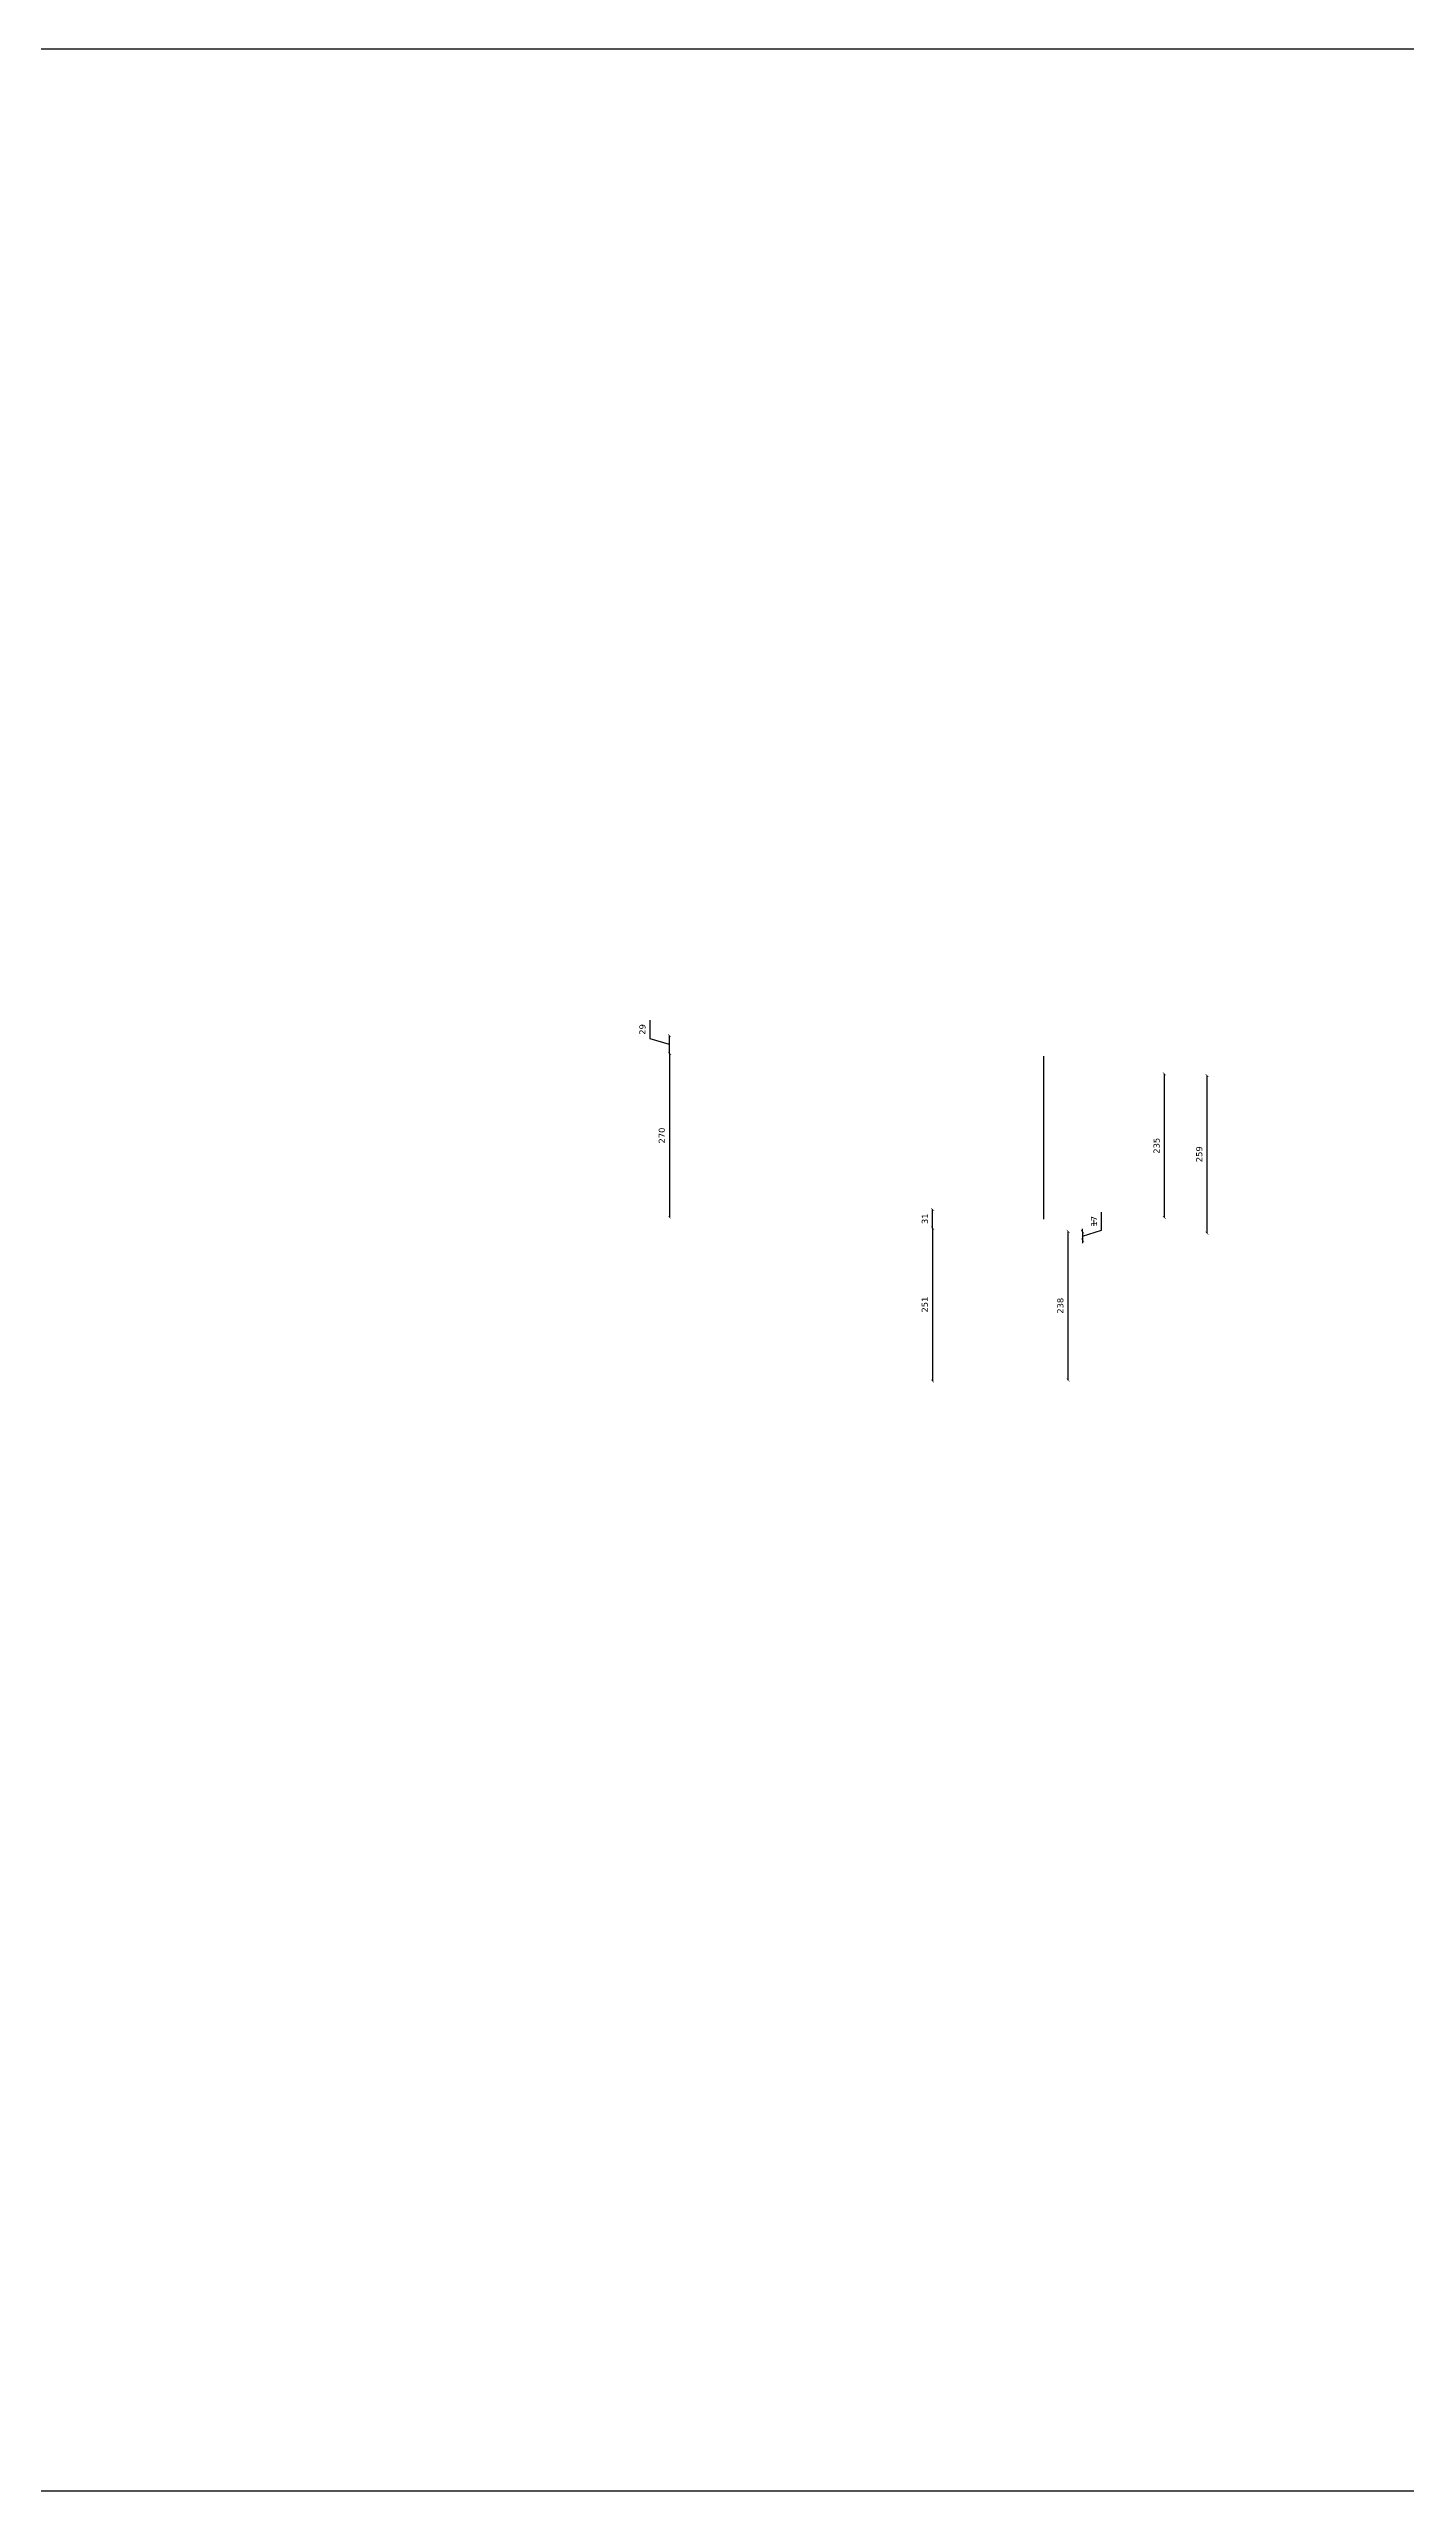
# Model space of a CAD drawing. Header units: millimetres. Extents: x 28391 to 58313, y 14660 to 18979.
# Drawn here: x 43186 to 45415, y 14844 to 18855 of the extents above; entities that cross this region are included whole.
import ezdxf

# ---------------------------------------------------------------- set-up
doc = ezdxf.new("R2010")
doc.units = ezdxf.units.MM
doc.header["$LTSCALE"] = 0.5
doc.layers.add('CAMPITURA', color=166, linetype='Continuous', lineweight=9)
doc.layers.add('SCALINI', color=242, linetype='Continuous', lineweight=25)
doc.styles.add('verdana', font='verdana.ttf')
doc.dimstyles.new('50 cm', dxfattribs={"dimscale": 0.5, "dimtxt": 20, "dimasz": 10, "dimexe": 10, "dimexo": 10, "dimgap": 15, "dimtad": 1, "dimdec": 0, "dimtxsty": 'verdana', "dimblk": 'ARCHTICK', "dimcen": 10, "dimse1": 1, "dimse2": 1, "dimadec": 0, "dimazin": 0, "dimtfac": 1, "dimtdec": 0, "dimtmove": 1, "dimatfit": 2, "dimfxl": 1, "dimarcsym": 1})
picture_1 = doc.add_image_def('image2.jpg', size_in_pixel=(1500, 1000))

# ---------------------------------------------------------------- blocks, each defined once
blk = doc.blocks.new('_ArchTick')
at = {"color": 0, "linetype": 'ByBlock', "const_width": 0.15}
blk.add_lwpolyline([(-0.5, -0.5), (0.5, 0.5)], dxfattribs=at)
blk = doc.blocks.new('*D103')
at = {"layer": 'CAMPITURA', "color": 0, "lineweight": -2, "transparency": 16777216}
blk.add_line((44637, 16918.4), (44637, 16667.4), dxfattribs=at)
at = {"layer": 'DEFPOINTS', "color": 0, "transparency": 16777216}
for p in [(44530.9, 16918.4), (44530.9, 16667.4), (44637, 16667.4)]:
    blk.add_point(p, dxfattribs=at)
at = {"layer": 'CAMPITURA', "color": 0, "lineweight": -2, "transparency": 16777216, "xscale": 5, "yscale": 5, "zscale": 5}
for p, rotation in [((44637, 16918.4), 90), ((44637, 16667.4), 270)]:
    blk.add_blockref('_ArchTick', p, dxfattribs=dict(at, rotation=rotation))
at = {"layer": 'CAMPITURA', "color": 0, "transparency": 16777216, "insert": (44624.3, 16792.9), "char_height": 10, "attachment_point": 5, "rotation": 90, "style": 'verdana'}
blk.add_mtext('251', dxfattribs=at)
blk = doc.blocks.new('*D104')
at = {"layer": 'CAMPITURA', "color": 0, "lineweight": -2, "transparency": 16777216}
blk.add_line((44205.3, 17205.3), (44205.3, 16935.8), dxfattribs=at)
at = {"layer": 'DEFPOINTS', "color": 0, "transparency": 16777216}
for p in [(44169.9, 17205.3), (44169.9, 16935.8), (44205.3, 16935.8)]:
    blk.add_point(p, dxfattribs=at)
at = {"layer": 'CAMPITURA', "color": 0, "lineweight": -2, "transparency": 16777216, "xscale": 5, "yscale": 5, "zscale": 5}
for p, rotation in [((44205.3, 17205.3), 90), ((44205.3, 16935.8), 270)]:
    blk.add_blockref('_ArchTick', p, dxfattribs=dict(at, rotation=rotation))
at = {"layer": 'CAMPITURA', "color": 0, "transparency": 16777216, "insert": (44192.6, 17070.5), "char_height": 10, "attachment_point": 5, "rotation": 90, "style": 'verdana'}
blk.add_mtext('270', dxfattribs=at)
blk = doc.blocks.new('*D105')
at = {"layer": 'CAMPITURA', "color": 0, "lineweight": -2, "transparency": 16777216}
for p, q in [((44173.5, 17229.5), (44173.5, 17260)), ((44205.3, 17220), (44173.5, 17229.5)), ((44205.3, 17205.3), (44205.3, 17234.6))]:
    blk.add_line(p, q, dxfattribs=at)
at = {"layer": 'DEFPOINTS', "color": 0, "transparency": 16777216}
for p in [(44205.3, 17234.6), (44205.3, 17234.6), (44205.3, 17205.3)]:
    blk.add_point(p, dxfattribs=at)
at = {"layer": 'CAMPITURA', "color": 0, "lineweight": -2, "transparency": 16777216, "xscale": 5, "yscale": 5, "zscale": 5}
for p, rotation in [((44205.3, 17234.6), 90), ((44205.3, 17205.3), 270)]:
    blk.add_blockref('_ArchTick', p, dxfattribs=dict(at, rotation=rotation))
at = {"layer": 'CAMPITURA', "color": 0, "transparency": 16777216, "insert": (44160.8, 17244.8), "char_height": 10, "attachment_point": 5, "rotation": 90, "style": 'verdana'}
blk.add_mtext('29', dxfattribs=at)
blk = doc.blocks.new('*D106')
at = {"layer": 'CAMPITURA', "color": 0, "lineweight": -2, "transparency": 16777216}
blk.add_line((44637.2, 16918.4), (44637.2, 16949.2), dxfattribs=at)
at = {"layer": 'DEFPOINTS', "color": 0, "transparency": 16777216}
for p in [(44637, 16949.2), (44637.2, 16949.2), (44637, 16918.4)]:
    blk.add_point(p, dxfattribs=at)
at = {"layer": 'CAMPITURA', "color": 0, "lineweight": -2, "transparency": 16777216, "xscale": 5, "yscale": 5, "zscale": 5}
for p, rotation in [((44637.2, 16949.2), 90), ((44637.2, 16918.4), 270)]:
    blk.add_blockref('_ArchTick', p, dxfattribs=dict(at, rotation=rotation))
at = {"layer": 'CAMPITURA', "color": 0, "transparency": 16777216, "insert": (44624.5, 16933.8), "char_height": 10, "attachment_point": 5, "rotation": 90, "style": 'verdana'}
blk.add_mtext('31', dxfattribs=at)
blk = doc.blocks.new('*D108')
at = {"layer": 'CAMPITURA', "color": 0, "lineweight": -2, "transparency": 16777216}
blk.add_line((45087.7, 16910.4), (45087.7, 17169.3), dxfattribs=at)
at = {"layer": 'DEFPOINTS', "color": 0, "transparency": 16777216}
for p in [(45087.7, 17169.3), (45090.1, 17169.3), (45090.1, 16910.4)]:
    blk.add_point(p, dxfattribs=at)
at = {"layer": 'CAMPITURA', "color": 0, "lineweight": -2, "transparency": 16777216, "xscale": 5, "yscale": 5, "zscale": 5}
for p, rotation in [((45087.7, 17169.3), 90), ((45087.7, 16910.4), 270)]:
    blk.add_blockref('_ArchTick', p, dxfattribs=dict(at, rotation=rotation))
at = {"layer": 'CAMPITURA', "color": 0, "transparency": 16777216, "insert": (45075, 17039.9), "char_height": 10, "attachment_point": 5, "rotation": 90, "style": 'verdana'}
blk.add_mtext('259', dxfattribs=at)
blk = doc.blocks.new('*D109')
at = {"layer": 'CAMPITURA', "color": 0, "lineweight": -2, "transparency": 16777216}
blk.add_line((44859.7, 16668.9), (44859.7, 16913.1), dxfattribs=at)
at = {"layer": 'DEFPOINTS', "color": 0, "transparency": 16777216}
for p in [(44836, 16913.1), (44859.7, 16913.1), (44836, 16668.9)]:
    blk.add_point(p, dxfattribs=at)
at = {"layer": 'CAMPITURA', "color": 0, "lineweight": -2, "transparency": 16777216, "xscale": 5, "yscale": 5, "zscale": 5}
for p, rotation in [((44859.7, 16913.1), 90), ((44859.7, 16668.9), 270)]:
    blk.add_blockref('_ArchTick', p, dxfattribs=dict(at, rotation=rotation))
at = {"layer": 'CAMPITURA', "color": 0, "transparency": 16777216, "insert": (44847, 16791), "char_height": 10, "width": 24.486, "attachment_point": 5, "rotation": 90, "style": 'verdana'}
blk.add_mtext('238', dxfattribs=at)
blk = doc.blocks.new('*D110')
at = {"layer": 'CAMPITURA', "color": 0, "lineweight": -2, "transparency": 16777216}
for p, q in [((44914.6, 16914.9), (44914.6, 16944.7)), ((44883.3, 16912.4), (44883.3, 16917.4)), ((44883.3, 16905.5), (44914.6, 16914.9)), ((44883.3, 16912.4), (44883.3, 16898.7)), ((44883.3, 16912.4), (44883.3, 16898.7)), ((44883.3, 16898.7), (44883.3, 16893.7))]:
    blk.add_line(p, q, dxfattribs=at)
at = {"layer": 'DEFPOINTS', "color": 0, "transparency": 16777216}
for p in [(44881.2, 16912.4), (44881.2, 16898.7), (44883.3, 16898.7)]:
    blk.add_point(p, dxfattribs=at)
at = {"layer": 'CAMPITURA', "color": 0, "lineweight": -2, "transparency": 16777216, "xscale": 5, "yscale": 5, "zscale": 5}
for p, rotation in [((44883.3, 16912.4), 270), ((44883.3, 16898.7), 90)]:
    blk.add_blockref('_ArchTick', p, dxfattribs=dict(at, rotation=rotation))
at = {"layer": 'CAMPITURA', "color": 0, "transparency": 16777216, "insert": (44902.1, 16929.8), "char_height": 10, "attachment_point": 5, "rotation": 90, "style": 'verdana'}
blk.add_mtext('17', dxfattribs=at)
blk = doc.blocks.new('*D119')
at = {"layer": 'DEFPOINTS', "color": 0, "transparency": 16777216}
for p in [(45017.7, 17171.8), (45085.2, 17171.8), (44205.3, 16935.8)]:
    blk.add_point(p, dxfattribs=at)
at = {"layer": 'SCALINI', "color": 0, "lineweight": -2, "transparency": 16777216}
blk.add_line((45017.7, 16935.8), (45017.7, 17171.8), dxfattribs=at)
at = {"layer": 'SCALINI', "color": 0, "lineweight": -2, "transparency": 16777216, "xscale": 5, "yscale": 5, "zscale": 5}
for p, rotation in [((45017.7, 17171.8), 90), ((45017.7, 16935.8), 270)]:
    blk.add_blockref('_ArchTick', p, dxfattribs=dict(at, rotation=rotation))
at = {"layer": 'SCALINI', "color": 0, "transparency": 16777216, "insert": (45005, 17053.8), "char_height": 10, "attachment_point": 5, "rotation": 90, "style": 'verdana'}
blk.add_mtext('235', dxfattribs=at)

msp = doc.modelspace()

# ---------------------------------------------------------------- linework, layer by layer
msp.add_line((44820, 16933.2), (44820, 17200.9))
at = {"layer": 'CAMPITURA'}
msp.add_line((44902.1, 16922.4), (44902.1, 16932), dxfattribs=at)

# ---------------------------------------------------------------- dimensions: what is measured, and where the dimension line sits
for base, p1, p2, picture, middle in [((44205.3, 17234.6), (44205.3, 17205.3), (44205.3, 17234.6), '*D105', (44160.8, 17237)), ((44205.3357, 16935.7552), (44169.8599, 17205.2796), (44169.8599, 16935.7552), '*D104', (44192.6275, 17070.5174)), ((45087.7, 17169.3), (45090.1, 16910.4), (45090.1, 17169.3), '*D108', (45075, 17039.9)), ((44637.2, 16949.2), (44637, 16918.4), (44637, 16949.2), '*D106', (44624.5, 16933.8)), ((44637, 16667.4), (44530.9, 16918.4), (44530.9, 16667.4), '*D103', (44624.3, 16792.9))]:
    dim = msp.add_linear_dim(base=base, p1=p1, p2=p2, angle=90, dimstyle='50 cm', dxfattribs=at)
    dim.commit()
    dim.dimension.update_dxf_attribs({"geometry": picture, "text_midpoint": middle})
for base, p1, p2, text, picture, middle in [((44883.3, 16898.7), (44881.2, 16912.4), (44881.2, 16898.7), '17', '*D110', (44902.1, 16922.4)), ((44859.7, 16913.1), (44836, 16668.9), (44836, 16913.1), '238', '*D109', (44847, 16791))]:
    dim = msp.add_linear_dim(base=base, p1=p1, p2=p2, angle=90, text=text, dimstyle='50 cm', dxfattribs=at)
    dim.commit()
    dim.dimension.update_dxf_attribs({"geometry": picture, "text_midpoint": middle})
at = {"layer": 'SCALINI'}
dim = msp.add_linear_dim(base=(45017.7, 17171.8), p1=(44205.3, 16935.8), p2=(45085.2, 17171.8), angle=90, text='235', dimstyle='50 cm', dxfattribs=at)
dim.commit()
dim.dimension.update_dxf_attribs({"geometry": '*D119', "text_midpoint": (45005, 17053.8)})

# ---------------------------------------------------------------- pictures from other files: only their frames are drawn
image = msp.add_image(picture_1, insert=(40957.6, 14844.2), size_in_units=(6016.5, 4011))
image.dxf.flags = 7

doc.saveas('drawing.dxf')
